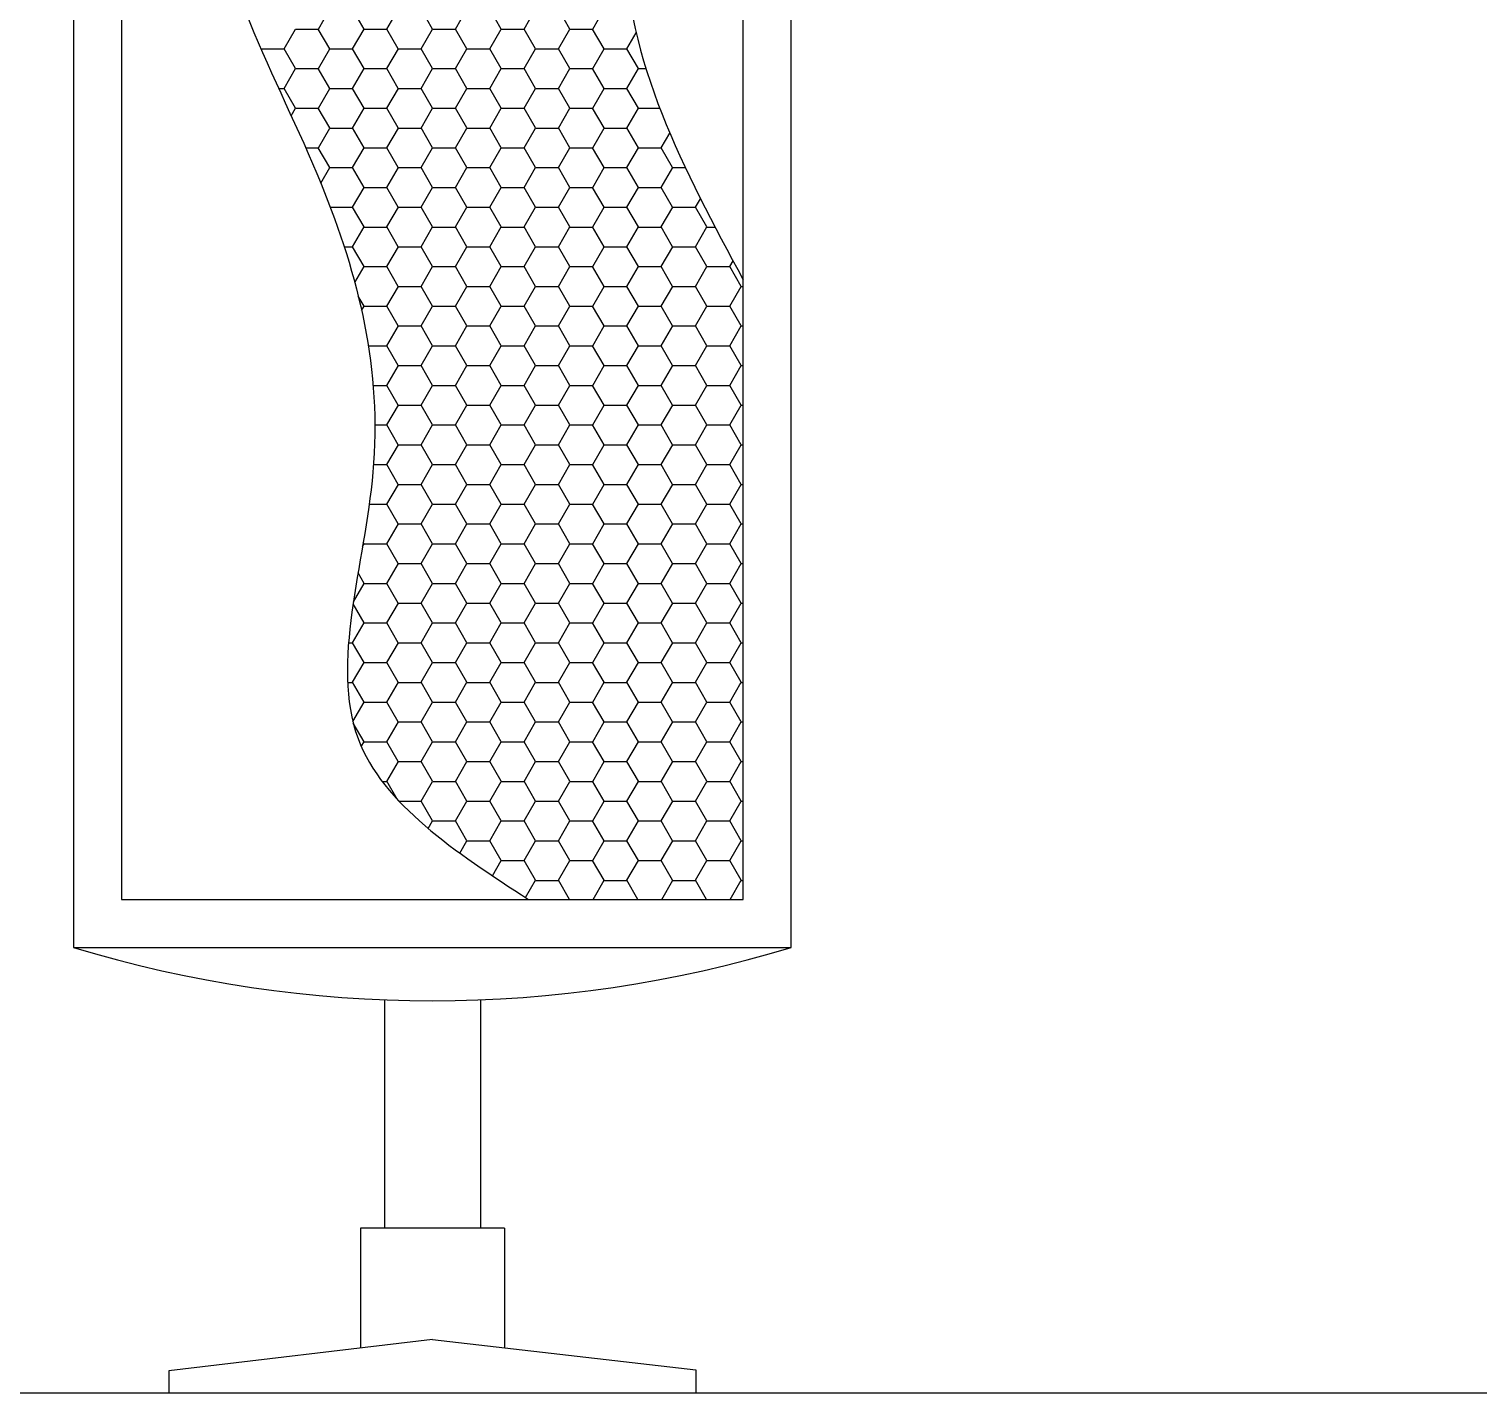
# Model space of a CAD drawing. Header units: millimetres. Extents: x 4513 to 24862, y 3359 to 11488.
# Drawn here: x 14054 to 14659, y 5880 to 6449 of the extents above; entities that cross this region are included whole.
import ezdxf

# ---------------------------------------------------------------- set-up
doc = ezdxf.new("R2010")
doc.units = ezdxf.units.MM
doc.layers.add('dwgmodels.com', color=169, linetype='Continuous')

msp = doc.modelspace()

# ---------------------------------------------------------------- linework, layer by layer
for p, q in [((14093, 7017.06), (14093, 6085.9)), ((14352.08, 6085.9), (14352.08, 7017.06)), ((14073, 6899.76), (14073, 6065.9)), ((14372.08, 6065.9), (14372.08, 6899.76)), ((14175.04, 6448.56), (14179.8, 6456.81)), ((14194.07, 6448.56), (14189.31, 6456.81)), ((14203.61, 6448.56), (14208.37, 6456.81)), ((14222.65, 6448.56), (14217.89, 6456.81)), ((14232.19, 6448.56), (14236.95, 6456.81)), ((14251.22, 6448.56), (14246.46, 6456.81)), ((14260.76, 6448.56), (14265.52, 6456.81)), ((14279.8, 6448.56), (14275.04, 6456.81)), ((14289.34, 6448.56), (14294.1, 6456.81)), ((14160.75, 6440.31), (14165.51, 6448.56)), ((14165.5, 6448.55), (14175.03, 6448.55)), ((14179.79, 6440.31), (14175.02, 6448.56)), ((14189.32, 6440.31), (14194.09, 6448.56)), ((14194.08, 6448.55), (14203.6, 6448.55)), ((14208.36, 6440.31), (14203.6, 6448.56)), ((14217.9, 6440.31), (14222.66, 6448.56)), ((14222.65, 6448.55), (14232.18, 6448.55)), ((14236.94, 6440.31), (14232.17, 6448.56)), ((14246.47, 6440.31), (14251.24, 6448.56)), ((14251.23, 6448.55), (14260.75, 6448.55)), ((14265.51, 6440.31), (14260.75, 6448.56)), ((14275.05, 6440.31), (14279.81, 6448.56)), ((14279.8, 6448.55), (14289.33, 6448.55)), ((14294.09, 6440.31), (14289.32, 6448.56)), ((14303.62, 6440.31), (14307.44, 6446.92)), ((14151.21, 6440.31), (14150.75, 6441.12)), ((14151.15, 6440.19), (14151.22, 6440.31)), ((14151.21, 6440.3), (14160.74, 6440.3)), ((14165.5, 6432.07), (14160.74, 6440.31)), ((14175.04, 6432.06), (14179.8, 6440.31)), ((14179.79, 6440.3), (14189.31, 6440.3)), ((14194.07, 6432.07), (14189.31, 6440.31)), ((14203.61, 6432.06), (14208.37, 6440.31)), ((14208.36, 6440.3), (14217.89, 6440.3)), ((14222.65, 6432.07), (14217.89, 6440.31)), ((14232.19, 6432.06), (14236.95, 6440.31)), ((14236.94, 6440.3), (14246.46, 6440.3)), ((14251.22, 6432.07), (14246.46, 6440.31)), ((14260.76, 6432.06), (14265.52, 6440.31)), ((14265.51, 6440.3), (14275.04, 6440.3)), ((14279.8, 6432.07), (14275.04, 6440.31)), ((14289.34, 6432.06), (14294.1, 6440.31)), ((14294.09, 6440.3), (14303.61, 6440.3)), ((14308.37, 6432.07), (14303.61, 6440.31)), ((14160.75, 6423.81), (14165.51, 6432.06)), ((14165.5, 6432.05), (14175.03, 6432.05)), ((14179.79, 6423.82), (14175.02, 6432.07)), ((14189.32, 6423.81), (14194.09, 6432.06)), ((14194.08, 6432.05), (14203.6, 6432.05)), ((14208.36, 6423.82), (14203.6, 6432.07)), ((14217.9, 6423.81), (14222.66, 6432.06)), ((14222.65, 6432.05), (14232.18, 6432.05)), ((14236.94, 6423.82), (14232.17, 6432.07)), ((14246.47, 6423.81), (14251.24, 6432.06)), ((14251.23, 6432.05), (14260.75, 6432.05)), ((14265.51, 6423.82), (14260.75, 6432.07)), ((14275.05, 6423.81), (14279.81, 6432.06)), ((14279.8, 6432.05), (14289.33, 6432.05)), ((14294.09, 6423.82), (14289.32, 6432.07)), ((14303.62, 6423.81), (14308.39, 6432.06)), ((14308.38, 6432.05), (14311.51, 6432.05)), ((14158.5, 6423.8), (14160.74, 6423.8)), ((14165.5, 6415.57), (14160.74, 6423.82)), ((14175.04, 6415.56), (14179.8, 6423.81)), ((14179.79, 6423.8), (14189.31, 6423.8)), ((14194.07, 6415.57), (14189.31, 6423.82)), ((14203.61, 6415.56), (14208.37, 6423.81)), ((14208.36, 6423.8), (14217.89, 6423.8)), ((14222.65, 6415.57), (14217.89, 6423.82)), ((14232.19, 6415.56), (14236.95, 6423.81)), ((14236.94, 6423.8), (14246.46, 6423.8)), ((14251.22, 6415.57), (14246.46, 6423.82)), ((14260.76, 6415.56), (14265.52, 6423.81)), ((14265.51, 6423.8), (14275.04, 6423.8)), ((14279.8, 6415.57), (14275.04, 6423.82)), ((14289.34, 6415.56), (14294.1, 6423.81)), ((14294.09, 6423.8), (14303.61, 6423.8)), ((14308.37, 6415.57), (14303.61, 6423.82)), ((14163.71, 6412.45), (14165.51, 6415.56)), ((14165.5, 6415.56), (14175.03, 6415.56)), ((14179.79, 6407.32), (14175.02, 6415.57)), ((14189.32, 6407.31), (14194.09, 6415.56)), ((14194.08, 6415.56), (14203.6, 6415.56)), ((14208.36, 6407.32), (14203.6, 6415.57)), ((14217.9, 6407.31), (14222.66, 6415.56)), ((14222.65, 6415.56), (14232.18, 6415.56)), ((14236.94, 6407.32), (14232.17, 6415.57)), ((14246.47, 6407.31), (14251.24, 6415.56)), ((14251.23, 6415.56), (14260.75, 6415.56)), ((14265.51, 6407.32), (14260.75, 6415.57)), ((14275.05, 6407.31), (14279.81, 6415.56)), ((14279.8, 6415.56), (14289.33, 6415.56)), ((14294.09, 6407.32), (14289.32, 6415.57)), ((14303.62, 6407.31), (14308.39, 6415.56)), ((14308.38, 6415.56), (14317.28, 6415.56)), ((14175.04, 6399.07), (14179.8, 6407.31)), ((14179.79, 6407.31), (14189.31, 6407.31)), ((14194.07, 6399.07), (14189.31, 6407.32)), ((14203.61, 6399.07), (14208.37, 6407.31)), ((14208.36, 6407.31), (14217.89, 6407.31)), ((14222.65, 6399.07), (14217.89, 6407.32)), ((14232.19, 6399.07), (14236.95, 6407.31)), ((14236.94, 6407.31), (14246.46, 6407.31)), ((14251.22, 6399.07), (14246.46, 6407.32)), ((14260.76, 6399.07), (14265.52, 6407.31)), ((14265.51, 6407.31), (14275.04, 6407.31)), ((14279.8, 6399.07), (14275.04, 6407.32)), ((14289.34, 6399.07), (14294.1, 6407.31)), ((14294.09, 6407.31), (14303.61, 6407.31)), ((14308.37, 6399.07), (14303.61, 6407.32)), ((14317.91, 6399.07), (14321.47, 6405.22)), ((14169.77, 6399.06), (14175.03, 6399.06)), ((14179.79, 6390.82), (14175.02, 6399.07)), ((14189.32, 6390.82), (14194.09, 6399.07)), ((14194.08, 6399.06), (14203.6, 6399.06)), ((14208.36, 6390.82), (14203.6, 6399.07)), ((14217.9, 6390.82), (14222.66, 6399.07)), ((14222.65, 6399.06), (14232.18, 6399.06)), ((14236.94, 6390.82), (14232.17, 6399.07)), ((14246.47, 6390.82), (14251.24, 6399.07)), ((14251.23, 6399.06), (14260.75, 6399.06)), ((14265.51, 6390.82), (14260.75, 6399.07)), ((14275.05, 6390.82), (14279.81, 6399.07)), ((14279.8, 6399.06), (14289.33, 6399.06)), ((14294.09, 6390.82), (14289.32, 6399.07)), ((14303.62, 6390.82), (14308.39, 6399.07)), ((14308.38, 6399.06), (14317.9, 6399.06)), ((14322.66, 6390.82), (14317.9, 6399.07)), ((14176.07, 6384.36), (14179.8, 6390.82)), ((14179.79, 6390.81), (14189.31, 6390.81)), ((14194.07, 6382.57), (14189.31, 6390.82)), ((14203.61, 6382.57), (14208.37, 6390.82)), ((14208.36, 6390.81), (14217.89, 6390.81)), ((14222.65, 6382.57), (14217.89, 6390.82)), ((14232.19, 6382.57), (14236.95, 6390.82)), ((14236.94, 6390.81), (14246.46, 6390.81)), ((14251.22, 6382.57), (14246.46, 6390.82)), ((14260.76, 6382.57), (14265.52, 6390.82)), ((14265.51, 6390.81), (14275.04, 6390.81)), ((14279.8, 6382.57), (14275.04, 6390.82)), ((14289.34, 6382.57), (14294.1, 6390.82)), ((14294.09, 6390.81), (14303.61, 6390.81)), ((14308.37, 6382.57), (14303.61, 6390.82)), ((14317.91, 6382.57), (14322.67, 6390.82)), ((14322.66, 6390.81), (14327.94, 6390.81)), ((14189.32, 6374.32), (14194.09, 6382.57)), ((14194.08, 6382.56), (14203.6, 6382.56)), ((14208.36, 6374.32), (14203.6, 6382.57)), ((14217.9, 6374.32), (14222.66, 6382.57)), ((14222.65, 6382.56), (14232.18, 6382.56)), ((14236.94, 6374.32), (14232.17, 6382.57)), ((14246.47, 6374.32), (14251.24, 6382.57)), ((14251.23, 6382.56), (14260.75, 6382.56)), ((14265.51, 6374.32), (14260.75, 6382.57)), ((14275.05, 6374.32), (14279.81, 6382.57)), ((14279.8, 6382.56), (14289.33, 6382.56)), ((14294.09, 6374.32), (14289.32, 6382.57)), ((14303.62, 6374.32), (14308.39, 6382.57)), ((14308.38, 6382.56), (14317.9, 6382.56)), ((14322.66, 6374.32), (14317.9, 6382.57)), ((14180.04, 6374.31), (14189.31, 6374.31)), ((14194.07, 6366.07), (14189.31, 6374.32)), ((14203.61, 6366.07), (14208.37, 6374.32)), ((14208.36, 6374.31), (14217.89, 6374.31)), ((14222.65, 6366.07), (14217.89, 6374.32)), ((14232.19, 6366.07), (14236.95, 6374.32)), ((14236.94, 6374.31), (14246.46, 6374.31)), ((14251.22, 6366.07), (14246.46, 6374.32)), ((14260.76, 6366.07), (14265.52, 6374.32)), ((14265.51, 6374.31), (14275.04, 6374.31)), ((14279.8, 6366.07), (14275.04, 6374.32)), ((14289.34, 6366.07), (14294.1, 6374.32)), ((14294.09, 6374.31), (14303.61, 6374.31)), ((14308.37, 6366.07), (14303.61, 6374.32)), ((14317.91, 6366.07), (14322.67, 6374.32)), ((14322.66, 6374.31), (14332.19, 6374.31)), ((14336.95, 6366.07), (14332.19, 6374.32)), ((14332.2, 6374.32), (14334.25, 6377.87)), ((14189.32, 6357.82), (14194.09, 6366.07)), ((14194.08, 6366.06), (14203.6, 6366.06)), ((14208.36, 6357.83), (14203.6, 6366.07)), ((14217.9, 6357.82), (14222.66, 6366.07)), ((14222.65, 6366.06), (14232.18, 6366.06)), ((14236.94, 6357.83), (14232.17, 6366.07)), ((14246.47, 6357.82), (14251.24, 6366.07)), ((14251.23, 6366.06), (14260.75, 6366.06)), ((14265.51, 6357.83), (14260.75, 6366.07)), ((14275.05, 6357.82), (14279.81, 6366.07)), ((14279.8, 6366.06), (14289.33, 6366.06)), ((14294.09, 6357.83), (14289.32, 6366.07)), ((14303.62, 6357.82), (14308.39, 6366.07)), ((14308.38, 6366.06), (14317.9, 6366.06)), ((14322.66, 6357.83), (14317.9, 6366.07)), ((14332.2, 6357.82), (14336.96, 6366.07)), ((14336.95, 6366.06), (14340.32, 6366.06)), ((14185.84, 6357.81), (14189.31, 6357.81)), ((14194.07, 6349.58), (14189.31, 6357.83)), ((14203.61, 6349.57), (14208.37, 6357.82)), ((14208.36, 6357.81), (14217.89, 6357.81)), ((14222.65, 6349.58), (14217.89, 6357.83)), ((14232.19, 6349.57), (14236.95, 6357.82)), ((14236.94, 6357.81), (14246.46, 6357.81)), ((14251.22, 6349.58), (14246.46, 6357.83)), ((14260.76, 6349.57), (14265.52, 6357.82)), ((14265.51, 6357.81), (14275.04, 6357.81)), ((14279.8, 6349.58), (14275.04, 6357.83)), ((14289.34, 6349.57), (14294.1, 6357.82)), ((14294.09, 6357.81), (14303.61, 6357.81)), ((14308.37, 6349.58), (14303.61, 6357.83)), ((14317.91, 6349.57), (14322.67, 6357.82)), ((14322.66, 6357.81), (14332.19, 6357.81)), ((14336.95, 6349.58), (14332.19, 6357.83)), ((14190.24, 6342.91), (14194.09, 6349.57)), ((14194.08, 6349.56), (14203.6, 6349.56)), ((14208.36, 6341.33), (14203.6, 6349.58)), ((14217.9, 6341.32), (14222.66, 6349.57)), ((14222.65, 6349.56), (14232.18, 6349.56)), ((14236.94, 6341.33), (14232.17, 6349.58)), ((14246.47, 6341.32), (14251.24, 6349.57)), ((14251.23, 6349.56), (14260.75, 6349.56)), ((14265.51, 6341.33), (14260.75, 6349.58)), ((14275.05, 6341.32), (14279.81, 6349.57)), ((14279.8, 6349.56), (14289.33, 6349.56)), ((14294.09, 6341.33), (14289.32, 6349.58)), ((14303.62, 6341.32), (14308.39, 6349.57)), ((14308.38, 6349.56), (14317.9, 6349.56)), ((14322.66, 6341.33), (14317.9, 6349.58)), ((14332.2, 6341.32), (14336.96, 6349.57)), ((14336.95, 6349.56), (14346.48, 6349.56)), ((14351.24, 6341.33), (14346.47, 6349.58)), ((14346.49, 6349.57), (14347.84, 6351.91)), ((14194.07, 6333.08), (14191.7, 6337.19)), ((14203.61, 6333.07), (14208.37, 6341.32)), ((14208.36, 6341.32), (14217.89, 6341.32)), ((14222.65, 6333.08), (14217.89, 6341.33)), ((14232.19, 6333.07), (14236.95, 6341.32)), ((14236.94, 6341.32), (14246.46, 6341.32)), ((14251.22, 6333.08), (14246.46, 6341.33)), ((14260.76, 6333.07), (14265.52, 6341.32)), ((14265.51, 6341.32), (14275.04, 6341.32)), ((14279.8, 6333.08), (14275.04, 6341.33)), ((14289.34, 6333.07), (14294.1, 6341.32)), ((14294.09, 6341.32), (14303.61, 6341.32)), ((14308.37, 6333.08), (14303.61, 6341.33)), ((14317.91, 6333.07), (14322.67, 6341.32)), ((14322.66, 6341.32), (14332.19, 6341.32)), ((14336.95, 6333.08), (14332.19, 6341.33)), ((14346.49, 6333.07), (14351.25, 6341.32)), ((14351.24, 6341.32), (14352.08, 6341.32)), ((14193.07, 6331.31), (14194.09, 6333.07)), ((14194.08, 6333.07), (14203.6, 6333.07)), ((14208.36, 6324.83), (14203.6, 6333.08)), ((14217.9, 6324.83), (14222.66, 6333.07)), ((14222.65, 6333.07), (14232.18, 6333.07)), ((14236.94, 6324.83), (14232.17, 6333.08)), ((14246.47, 6324.83), (14251.24, 6333.07)), ((14251.23, 6333.07), (14260.75, 6333.07)), ((14265.51, 6324.83), (14260.75, 6333.08)), ((14275.05, 6324.83), (14279.81, 6333.07)), ((14279.8, 6333.07), (14289.33, 6333.07)), ((14294.09, 6324.83), (14289.32, 6333.08)), ((14303.62, 6324.83), (14308.39, 6333.07)), ((14308.38, 6333.07), (14317.9, 6333.07)), ((14322.66, 6324.83), (14317.9, 6333.08)), ((14332.2, 6324.83), (14336.96, 6333.07)), ((14336.95, 6333.07), (14346.48, 6333.07)), ((14351.24, 6324.83), (14346.47, 6333.08)), ((14203.61, 6316.58), (14208.37, 6324.83)), ((14208.36, 6324.82), (14217.89, 6324.82)), ((14222.65, 6316.58), (14217.89, 6324.83)), ((14232.19, 6316.58), (14236.95, 6324.83)), ((14236.94, 6324.82), (14246.46, 6324.82)), ((14251.22, 6316.58), (14246.46, 6324.83)), ((14260.76, 6316.58), (14265.52, 6324.83)), ((14265.51, 6324.82), (14275.04, 6324.82)), ((14279.8, 6316.58), (14275.04, 6324.83)), ((14289.34, 6316.58), (14294.1, 6324.83)), ((14294.09, 6324.82), (14303.61, 6324.82)), ((14308.37, 6316.58), (14303.61, 6324.83)), ((14317.91, 6316.58), (14322.67, 6324.83)), ((14322.66, 6324.82), (14332.19, 6324.82)), ((14336.95, 6316.58), (14332.19, 6324.83)), ((14346.49, 6316.58), (14351.25, 6324.83)), ((14351.24, 6324.82), (14352.08, 6324.82)), ((14195.85, 6316.57), (14203.6, 6316.57)), ((14208.36, 6308.33), (14203.6, 6316.58)), ((14217.9, 6308.33), (14222.66, 6316.58)), ((14222.65, 6316.57), (14232.18, 6316.57)), ((14236.94, 6308.33), (14232.17, 6316.58)), ((14246.47, 6308.33), (14251.24, 6316.58)), ((14251.23, 6316.57), (14260.75, 6316.57)), ((14265.51, 6308.33), (14260.75, 6316.58)), ((14275.05, 6308.33), (14279.81, 6316.58)), ((14279.8, 6316.57), (14289.33, 6316.57)), ((14294.09, 6308.33), (14289.32, 6316.58)), ((14303.62, 6308.33), (14308.39, 6316.58)), ((14308.38, 6316.57), (14317.9, 6316.57)), ((14322.66, 6308.33), (14317.9, 6316.58)), ((14332.2, 6308.33), (14336.96, 6316.58)), ((14336.95, 6316.57), (14346.48, 6316.57)), ((14351.24, 6308.33), (14346.47, 6316.58)), ((14203.61, 6300.08), (14208.37, 6308.33)), ((14208.36, 6308.32), (14217.89, 6308.32)), ((14222.65, 6300.08), (14217.89, 6308.33)), ((14232.19, 6300.08), (14236.95, 6308.33)), ((14236.94, 6308.32), (14246.46, 6308.32)), ((14251.22, 6300.08), (14246.46, 6308.33)), ((14260.76, 6300.08), (14265.52, 6308.33)), ((14265.51, 6308.32), (14275.04, 6308.32)), ((14279.8, 6300.08), (14275.04, 6308.33)), ((14289.34, 6300.08), (14294.1, 6308.33)), ((14294.09, 6308.32), (14303.61, 6308.32)), ((14308.37, 6300.08), (14303.61, 6308.33)), ((14317.91, 6300.08), (14322.67, 6308.33)), ((14322.66, 6308.32), (14332.19, 6308.32)), ((14336.95, 6300.08), (14332.19, 6308.33)), ((14346.49, 6300.08), (14351.25, 6308.33)), ((14351.24, 6308.32), (14352.08, 6308.32)), ((14197.83, 6300.07), (14203.6, 6300.07)), ((14208.36, 6291.83), (14203.6, 6300.08)), ((14217.9, 6291.83), (14222.66, 6300.08)), ((14222.65, 6300.07), (14232.18, 6300.07)), ((14236.94, 6291.83), (14232.17, 6300.08)), ((14246.47, 6291.83), (14251.24, 6300.08)), ((14251.23, 6300.07), (14260.75, 6300.07)), ((14265.51, 6291.83), (14260.75, 6300.08)), ((14275.05, 6291.83), (14279.81, 6300.08)), ((14279.8, 6300.07), (14289.33, 6300.07)), ((14294.09, 6291.83), (14289.32, 6300.08)), ((14303.62, 6291.83), (14308.39, 6300.08)), ((14308.38, 6300.07), (14317.9, 6300.07)), ((14322.66, 6291.83), (14317.9, 6300.08)), ((14332.2, 6291.83), (14336.96, 6300.08)), ((14336.95, 6300.07), (14346.48, 6300.07)), ((14351.24, 6291.83), (14346.47, 6300.08)), ((14203.61, 6283.58), (14208.37, 6291.83)), ((14208.36, 6291.82), (14217.89, 6291.82)), ((14222.65, 6283.59), (14217.89, 6291.83)), ((14232.19, 6283.58), (14236.95, 6291.83)), ((14236.94, 6291.82), (14246.46, 6291.82)), ((14251.22, 6283.59), (14246.46, 6291.83)), ((14260.76, 6283.58), (14265.52, 6291.83)), ((14265.51, 6291.82), (14275.04, 6291.82)), ((14279.8, 6283.59), (14275.04, 6291.83)), ((14289.34, 6283.58), (14294.1, 6291.83)), ((14294.09, 6291.82), (14303.61, 6291.82)), ((14308.37, 6283.59), (14303.61, 6291.83)), ((14317.91, 6283.58), (14322.67, 6291.83)), ((14322.66, 6291.82), (14332.19, 6291.82)), ((14336.95, 6283.59), (14332.19, 6291.83)), ((14346.49, 6283.58), (14351.25, 6291.83)), ((14351.24, 6291.82), (14352.08, 6291.82)), ((14198.57, 6283.57), (14203.6, 6283.57)), ((14208.36, 6275.34), (14203.6, 6283.59)), ((14217.9, 6275.33), (14222.66, 6283.58)), ((14222.65, 6283.57), (14232.18, 6283.57)), ((14236.94, 6275.34), (14232.17, 6283.59)), ((14246.47, 6275.33), (14251.24, 6283.58)), ((14251.23, 6283.57), (14260.75, 6283.57)), ((14265.51, 6275.34), (14260.75, 6283.59)), ((14275.05, 6275.33), (14279.81, 6283.58)), ((14279.8, 6283.57), (14289.33, 6283.57)), ((14294.09, 6275.34), (14289.32, 6283.59)), ((14303.62, 6275.33), (14308.39, 6283.58)), ((14308.38, 6283.57), (14317.9, 6283.57)), ((14322.66, 6275.34), (14317.9, 6283.59)), ((14332.2, 6275.33), (14336.96, 6283.58)), ((14336.95, 6283.57), (14346.48, 6283.57)), ((14351.24, 6275.34), (14346.47, 6283.59)), ((14203.61, 6267.08), (14208.37, 6275.33)), ((14208.36, 6275.32), (14217.89, 6275.32)), ((14222.65, 6267.09), (14217.89, 6275.34)), ((14232.19, 6267.08), (14236.95, 6275.33)), ((14236.94, 6275.32), (14246.46, 6275.32)), ((14251.22, 6267.09), (14246.46, 6275.34)), ((14260.76, 6267.08), (14265.52, 6275.33)), ((14265.51, 6275.32), (14275.04, 6275.32)), ((14279.8, 6267.09), (14275.04, 6275.34)), ((14289.34, 6267.08), (14294.1, 6275.33)), ((14294.09, 6275.32), (14303.61, 6275.32)), ((14308.37, 6267.09), (14303.61, 6275.34)), ((14317.91, 6267.08), (14322.67, 6275.33)), ((14322.66, 6275.32), (14332.19, 6275.32)), ((14336.95, 6267.09), (14332.19, 6275.34)), ((14346.49, 6267.08), (14351.25, 6275.33)), ((14351.24, 6275.32), (14352.08, 6275.32)), ((14198.02, 6267.08), (14203.6, 6267.08)), ((14208.36, 6258.84), (14203.6, 6267.09)), ((14217.9, 6258.83), (14222.66, 6267.08)), ((14222.65, 6267.08), (14232.18, 6267.08)), ((14236.94, 6258.84), (14232.17, 6267.09)), ((14246.47, 6258.83), (14251.24, 6267.08)), ((14251.23, 6267.08), (14260.75, 6267.08)), ((14265.51, 6258.84), (14260.75, 6267.09)), ((14275.05, 6258.83), (14279.81, 6267.08)), ((14279.8, 6267.08), (14289.33, 6267.08)), ((14294.09, 6258.84), (14289.32, 6267.09)), ((14303.62, 6258.83), (14308.39, 6267.08)), ((14308.38, 6267.08), (14317.9, 6267.08)), ((14322.66, 6258.84), (14317.9, 6267.09)), ((14332.2, 6258.83), (14336.96, 6267.08)), ((14336.95, 6267.08), (14346.48, 6267.08)), ((14351.24, 6258.84), (14346.47, 6267.09)), ((14203.61, 6250.59), (14208.37, 6258.83)), ((14208.36, 6258.83), (14217.89, 6258.83)), ((14222.65, 6250.59), (14217.89, 6258.84)), ((14232.19, 6250.59), (14236.95, 6258.83)), ((14236.94, 6258.83), (14246.46, 6258.83)), ((14251.22, 6250.59), (14246.46, 6258.84)), ((14260.76, 6250.59), (14265.52, 6258.83)), ((14265.51, 6258.83), (14275.04, 6258.83)), ((14279.8, 6250.59), (14275.04, 6258.84)), ((14289.34, 6250.59), (14294.1, 6258.83)), ((14294.09, 6258.83), (14303.61, 6258.83)), ((14308.37, 6250.59), (14303.61, 6258.84)), ((14317.91, 6250.59), (14322.67, 6258.83)), ((14322.66, 6258.83), (14332.19, 6258.83)), ((14336.95, 6250.59), (14332.19, 6258.84)), ((14346.49, 6250.59), (14351.25, 6258.83)), ((14351.24, 6258.83), (14352.08, 6258.83)), ((14196.23, 6250.58), (14203.6, 6250.58)), ((14208.36, 6242.34), (14203.6, 6250.59)), ((14217.9, 6242.34), (14222.66, 6250.59)), ((14222.65, 6250.58), (14232.18, 6250.58)), ((14236.94, 6242.34), (14232.17, 6250.59)), ((14246.47, 6242.34), (14251.24, 6250.59)), ((14251.23, 6250.58), (14260.75, 6250.58)), ((14265.51, 6242.34), (14260.75, 6250.59)), ((14275.05, 6242.34), (14279.81, 6250.59)), ((14279.8, 6250.58), (14289.33, 6250.58)), ((14294.09, 6242.34), (14289.32, 6250.59)), ((14303.62, 6242.34), (14308.39, 6250.59)), ((14308.38, 6250.58), (14317.9, 6250.58)), ((14322.66, 6242.34), (14317.9, 6250.59)), ((14332.2, 6242.34), (14336.96, 6250.59)), ((14336.95, 6250.58), (14346.48, 6250.58)), ((14351.24, 6242.34), (14346.47, 6250.59)), ((14203.61, 6234.09), (14208.37, 6242.34)), ((14208.36, 6242.33), (14217.89, 6242.33)), ((14222.65, 6234.09), (14217.89, 6242.34)), ((14232.19, 6234.09), (14236.95, 6242.34)), ((14236.94, 6242.33), (14246.46, 6242.33)), ((14251.22, 6234.09), (14246.46, 6242.34)), ((14260.76, 6234.09), (14265.52, 6242.34)), ((14265.51, 6242.33), (14275.04, 6242.33)), ((14279.8, 6234.09), (14275.04, 6242.34)), ((14289.34, 6234.09), (14294.1, 6242.34)), ((14294.09, 6242.33), (14303.61, 6242.33)), ((14308.37, 6234.09), (14303.61, 6242.34)), ((14317.91, 6234.09), (14322.67, 6242.34)), ((14322.66, 6242.33), (14332.19, 6242.33)), ((14336.95, 6234.09), (14332.19, 6242.34)), ((14346.49, 6234.09), (14351.25, 6242.34)), ((14351.24, 6242.33), (14352.08, 6242.33)), ((14194.07, 6234.09), (14193.74, 6234.68)), ((14193.45, 6232.98), (14194.09, 6234.09)), ((14194.08, 6234.08), (14203.6, 6234.08)), ((14208.36, 6225.84), (14203.6, 6234.09)), ((14217.9, 6225.84), (14222.66, 6234.09)), ((14222.65, 6234.08), (14232.18, 6234.08)), ((14236.94, 6225.84), (14232.17, 6234.09)), ((14246.47, 6225.84), (14251.24, 6234.09)), ((14251.23, 6234.08), (14260.75, 6234.08)), ((14265.51, 6225.84), (14260.75, 6234.09)), ((14275.05, 6225.84), (14279.81, 6234.09)), ((14279.8, 6234.08), (14289.33, 6234.08)), ((14294.09, 6225.84), (14289.32, 6234.09)), ((14303.62, 6225.84), (14308.39, 6234.09)), ((14308.38, 6234.08), (14317.9, 6234.08)), ((14322.66, 6225.84), (14317.9, 6234.09)), ((14332.2, 6225.84), (14336.96, 6234.09)), ((14336.95, 6234.08), (14346.48, 6234.08)), ((14351.24, 6225.84), (14346.47, 6234.09)), ((14203.61, 6217.59), (14208.37, 6225.84)), ((14208.36, 6225.83), (14217.89, 6225.83)), ((14222.65, 6217.59), (14217.89, 6225.84)), ((14232.19, 6217.59), (14236.95, 6225.84)), ((14236.94, 6225.83), (14246.46, 6225.83)), ((14251.22, 6217.59), (14246.46, 6225.84)), ((14260.76, 6217.59), (14265.52, 6225.84)), ((14265.51, 6225.83), (14275.04, 6225.83)), ((14279.8, 6217.59), (14275.04, 6225.84)), ((14289.34, 6217.59), (14294.1, 6225.84)), ((14294.09, 6225.83), (14303.61, 6225.83)), ((14308.37, 6217.59), (14303.61, 6225.84)), ((14317.91, 6217.59), (14322.67, 6225.84)), ((14322.66, 6225.83), (14332.19, 6225.83)), ((14336.95, 6217.59), (14332.19, 6225.84)), ((14346.49, 6217.59), (14351.25, 6225.84)), ((14351.24, 6225.83), (14352.08, 6225.83)), ((14189.64, 6209.89), (14194.09, 6217.59)), ((14194.07, 6217.59), (14191.57, 6221.94)), ((14194.08, 6217.58), (14203.6, 6217.58)), ((14208.36, 6209.35), (14203.6, 6217.59)), ((14217.9, 6209.34), (14222.66, 6217.59)), ((14222.65, 6217.58), (14232.18, 6217.58)), ((14236.94, 6209.35), (14232.17, 6217.59)), ((14246.47, 6209.34), (14251.24, 6217.59)), ((14251.23, 6217.58), (14260.75, 6217.58)), ((14265.51, 6209.35), (14260.75, 6217.59)), ((14275.05, 6209.34), (14279.81, 6217.59)), ((14279.8, 6217.58), (14289.33, 6217.58)), ((14294.09, 6209.35), (14289.32, 6217.59)), ((14303.62, 6209.34), (14308.39, 6217.59)), ((14308.38, 6217.58), (14317.9, 6217.58)), ((14322.66, 6209.35), (14317.9, 6217.59)), ((14332.2, 6209.34), (14336.96, 6217.59)), ((14336.95, 6217.58), (14346.48, 6217.58)), ((14351.24, 6209.35), (14346.47, 6217.59)), ((14194.07, 6201.1), (14189.51, 6209)), ((14203.61, 6201.09), (14208.37, 6209.34)), ((14208.36, 6209.33), (14217.89, 6209.33)), ((14222.65, 6201.1), (14217.89, 6209.35)), ((14232.19, 6201.09), (14236.95, 6209.34)), ((14236.94, 6209.33), (14246.46, 6209.33)), ((14251.22, 6201.1), (14246.46, 6209.35)), ((14260.76, 6201.09), (14265.52, 6209.34)), ((14265.51, 6209.33), (14275.04, 6209.33)), ((14279.8, 6201.1), (14275.04, 6209.35)), ((14289.34, 6201.09), (14294.1, 6209.34)), ((14294.09, 6209.33), (14303.61, 6209.33)), ((14308.37, 6201.1), (14303.61, 6209.35)), ((14317.91, 6201.09), (14322.67, 6209.34)), ((14322.66, 6209.33), (14332.19, 6209.33)), ((14336.95, 6201.1), (14332.19, 6209.35)), ((14346.49, 6201.09), (14351.25, 6209.34)), ((14351.24, 6209.33), (14352.08, 6209.33)), ((14189.32, 6192.84), (14194.09, 6201.09)), ((14194.08, 6201.08), (14203.6, 6201.08)), ((14208.36, 6192.85), (14203.6, 6201.1)), ((14217.9, 6192.84), (14222.66, 6201.09)), ((14222.65, 6201.08), (14232.18, 6201.08)), ((14236.94, 6192.85), (14232.17, 6201.1)), ((14246.47, 6192.84), (14251.24, 6201.09)), ((14251.23, 6201.08), (14260.75, 6201.08)), ((14265.51, 6192.85), (14260.75, 6201.1)), ((14275.05, 6192.84), (14279.81, 6201.09)), ((14279.8, 6201.08), (14289.33, 6201.08)), ((14294.09, 6192.85), (14289.32, 6201.1)), ((14303.62, 6192.84), (14308.39, 6201.09)), ((14308.38, 6201.08), (14317.9, 6201.08)), ((14322.66, 6192.85), (14317.9, 6201.1)), ((14332.2, 6192.84), (14336.96, 6201.09)), ((14336.95, 6201.08), (14346.48, 6201.08)), ((14351.24, 6192.85), (14346.47, 6201.1)), ((14187.63, 6192.84), (14189.31, 6192.84)), ((14194.07, 6184.6), (14189.31, 6192.85)), ((14203.61, 6184.59), (14208.37, 6192.84)), ((14208.36, 6192.84), (14217.89, 6192.84)), ((14222.65, 6184.6), (14217.89, 6192.85)), ((14232.19, 6184.59), (14236.95, 6192.84)), ((14236.94, 6192.84), (14246.46, 6192.84)), ((14251.22, 6184.6), (14246.46, 6192.85)), ((14260.76, 6184.59), (14265.52, 6192.84)), ((14265.51, 6192.84), (14275.04, 6192.84)), ((14279.8, 6184.6), (14275.04, 6192.85)), ((14289.34, 6184.59), (14294.1, 6192.84)), ((14294.09, 6192.84), (14303.61, 6192.84)), ((14308.37, 6184.6), (14303.61, 6192.85)), ((14317.91, 6184.59), (14322.67, 6192.84)), ((14322.66, 6192.84), (14332.19, 6192.84)), ((14336.95, 6184.6), (14332.19, 6192.85)), ((14346.49, 6184.59), (14351.25, 6192.84)), ((14351.24, 6192.84), (14352.08, 6192.84)), ((14189.32, 6176.35), (14194.09, 6184.59)), ((14194.08, 6184.59), (14203.6, 6184.59)), ((14208.36, 6176.35), (14203.6, 6184.6)), ((14217.9, 6176.35), (14222.66, 6184.59)), ((14222.65, 6184.59), (14232.18, 6184.59)), ((14236.94, 6176.35), (14232.17, 6184.6)), ((14246.47, 6176.35), (14251.24, 6184.59)), ((14251.23, 6184.59), (14260.75, 6184.59)), ((14265.51, 6176.35), (14260.75, 6184.6)), ((14275.05, 6176.35), (14279.81, 6184.59)), ((14279.8, 6184.59), (14289.33, 6184.59)), ((14294.09, 6176.35), (14289.32, 6184.6)), ((14303.62, 6176.35), (14308.39, 6184.59)), ((14308.38, 6184.59), (14317.9, 6184.59)), ((14322.66, 6176.35), (14317.9, 6184.6)), ((14332.2, 6176.35), (14336.96, 6184.59)), ((14336.95, 6184.59), (14346.48, 6184.59)), ((14351.24, 6176.35), (14346.47, 6184.6)), ((14187.22, 6176.34), (14189.31, 6176.34)), ((14194.07, 6168.1), (14189.31, 6176.35)), ((14203.61, 6168.1), (14208.37, 6176.35)), ((14208.36, 6176.34), (14217.89, 6176.34)), ((14222.65, 6168.1), (14217.89, 6176.35)), ((14232.19, 6168.1), (14236.95, 6176.35)), ((14236.94, 6176.34), (14246.46, 6176.34)), ((14251.22, 6168.1), (14246.46, 6176.35)), ((14260.76, 6168.1), (14265.52, 6176.35)), ((14265.51, 6176.34), (14275.04, 6176.34)), ((14279.8, 6168.1), (14275.04, 6176.35)), ((14289.34, 6168.1), (14294.1, 6176.35)), ((14294.09, 6176.34), (14303.61, 6176.34)), ((14308.37, 6168.1), (14303.61, 6176.35)), ((14317.91, 6168.1), (14322.67, 6176.35)), ((14322.66, 6176.34), (14332.19, 6176.34)), ((14336.95, 6168.1), (14332.19, 6176.35)), ((14346.49, 6168.1), (14351.25, 6176.35)), ((14351.24, 6176.34), (14352.08, 6176.34)), ((14189.42, 6160.02), (14194.09, 6168.1)), ((14194.08, 6168.09), (14203.6, 6168.09)), ((14208.36, 6159.85), (14203.6, 6168.1)), ((14217.9, 6159.85), (14222.66, 6168.1)), ((14222.65, 6168.09), (14232.18, 6168.09)), ((14236.94, 6159.85), (14232.17, 6168.1)), ((14246.47, 6159.85), (14251.24, 6168.1)), ((14251.23, 6168.09), (14260.75, 6168.09)), ((14265.51, 6159.85), (14260.75, 6168.1)), ((14275.05, 6159.85), (14279.81, 6168.1)), ((14279.8, 6168.09), (14289.33, 6168.09)), ((14294.09, 6159.85), (14289.32, 6168.1)), ((14303.62, 6159.85), (14308.39, 6168.1)), ((14308.38, 6168.09), (14317.9, 6168.09)), ((14322.66, 6159.85), (14317.9, 6168.1)), ((14332.2, 6159.85), (14336.96, 6168.1)), ((14336.95, 6168.09), (14346.48, 6168.09)), ((14351.24, 6159.85), (14346.47, 6168.1)), ((14194.07, 6151.6), (14189.58, 6159.39)), ((14203.61, 6151.6), (14208.37, 6159.85)), ((14208.36, 6159.84), (14217.89, 6159.84)), ((14222.65, 6151.6), (14217.89, 6159.85)), ((14232.19, 6151.6), (14236.95, 6159.85)), ((14236.94, 6159.84), (14246.46, 6159.84)), ((14251.22, 6151.6), (14246.46, 6159.85)), ((14260.76, 6151.6), (14265.52, 6159.85)), ((14265.51, 6159.84), (14275.04, 6159.84)), ((14279.8, 6151.6), (14275.04, 6159.85)), ((14289.34, 6151.6), (14294.1, 6159.85)), ((14294.09, 6159.84), (14303.61, 6159.84)), ((14308.37, 6151.6), (14303.61, 6159.85)), ((14317.91, 6151.6), (14322.67, 6159.85)), ((14322.66, 6159.84), (14332.19, 6159.84)), ((14336.95, 6151.6), (14332.19, 6159.85)), ((14346.49, 6151.6), (14351.25, 6159.85)), ((14351.24, 6159.84), (14352.08, 6159.84)), ((14192.94, 6149.62), (14194.09, 6151.6)), ((14194.08, 6151.59), (14203.6, 6151.59)), ((14208.36, 6143.35), (14203.6, 6151.6)), ((14217.9, 6143.35), (14222.66, 6151.6)), ((14222.65, 6151.59), (14232.18, 6151.59)), ((14236.94, 6143.35), (14232.17, 6151.6)), ((14246.47, 6143.35), (14251.24, 6151.6)), ((14251.23, 6151.59), (14260.75, 6151.59)), ((14265.51, 6143.35), (14260.75, 6151.6)), ((14275.05, 6143.35), (14279.81, 6151.6)), ((14279.8, 6151.59), (14289.33, 6151.59)), ((14294.09, 6143.35), (14289.32, 6151.6)), ((14303.62, 6143.35), (14308.39, 6151.6)), ((14308.38, 6151.59), (14317.9, 6151.59)), ((14322.66, 6143.35), (14317.9, 6151.6)), ((14332.2, 6143.35), (14336.96, 6151.6)), ((14336.95, 6151.59), (14346.48, 6151.59)), ((14351.24, 6143.35), (14346.47, 6151.6)), ((14203.61, 6135.1), (14208.37, 6143.35)), ((14208.36, 6143.34), (14217.89, 6143.34)), ((14222.65, 6135.11), (14217.89, 6143.35)), ((14232.19, 6135.1), (14236.95, 6143.35)), ((14236.94, 6143.34), (14246.46, 6143.34)), ((14251.22, 6135.11), (14246.46, 6143.35)), ((14260.76, 6135.1), (14265.52, 6143.35)), ((14265.51, 6143.34), (14275.04, 6143.34)), ((14279.8, 6135.11), (14275.04, 6143.35)), ((14289.34, 6135.1), (14294.1, 6143.35)), ((14294.09, 6143.34), (14303.61, 6143.34)), ((14308.37, 6135.11), (14303.61, 6143.35)), ((14317.91, 6135.1), (14322.67, 6143.35)), ((14322.66, 6143.34), (14332.19, 6143.34)), ((14336.95, 6135.11), (14332.19, 6143.35)), ((14346.49, 6135.1), (14351.25, 6143.35)), ((14351.24, 6143.34), (14352.08, 6143.34)), ((14201.62, 6135.09), (14203.6, 6135.09)), ((14207.93, 6127.61), (14203.6, 6135.11)), ((14217.9, 6126.85), (14222.66, 6135.1)), ((14222.65, 6135.09), (14232.18, 6135.09)), ((14236.94, 6126.86), (14232.17, 6135.11)), ((14246.47, 6126.85), (14251.24, 6135.1)), ((14251.23, 6135.09), (14260.75, 6135.09)), ((14265.51, 6126.86), (14260.75, 6135.11)), ((14275.05, 6126.85), (14279.81, 6135.1)), ((14279.8, 6135.09), (14289.33, 6135.09)), ((14294.09, 6126.86), (14289.32, 6135.11)), ((14303.62, 6126.85), (14308.39, 6135.1)), ((14308.38, 6135.09), (14317.9, 6135.09)), ((14322.66, 6126.86), (14317.9, 6135.11)), ((14332.2, 6126.85), (14336.96, 6135.1)), ((14336.95, 6135.09), (14346.48, 6135.09)), ((14351.24, 6126.86), (14346.47, 6135.11)), ((14208.64, 6126.84), (14217.89, 6126.84)), ((14222.65, 6118.61), (14217.89, 6126.86)), ((14232.19, 6118.6), (14236.95, 6126.85)), ((14236.94, 6126.84), (14246.46, 6126.84)), ((14251.22, 6118.61), (14246.46, 6126.86)), ((14260.76, 6118.6), (14265.52, 6126.85)), ((14265.51, 6126.84), (14275.04, 6126.84)), ((14279.8, 6118.61), (14275.04, 6126.86)), ((14289.34, 6118.6), (14294.1, 6126.85)), ((14294.09, 6126.84), (14303.61, 6126.84)), ((14308.37, 6118.61), (14303.61, 6126.86)), ((14317.91, 6118.6), (14322.67, 6126.85)), ((14322.66, 6126.84), (14332.19, 6126.84)), ((14336.95, 6118.61), (14332.19, 6126.86)), ((14346.49, 6118.6), (14351.25, 6126.85)), ((14351.24, 6126.84), (14352.08, 6126.84)), ((14220.83, 6115.44), (14222.66, 6118.6)), ((14222.65, 6118.6), (14232.18, 6118.6)), ((14236.94, 6110.36), (14232.17, 6118.61)), ((14246.47, 6110.35), (14251.24, 6118.6)), ((14251.23, 6118.6), (14260.75, 6118.6)), ((14265.51, 6110.36), (14260.75, 6118.61)), ((14275.05, 6110.35), (14279.81, 6118.6)), ((14279.8, 6118.6), (14289.33, 6118.6)), ((14294.09, 6110.36), (14289.32, 6118.61)), ((14303.62, 6110.35), (14308.39, 6118.6)), ((14308.38, 6118.6), (14317.9, 6118.6)), ((14322.66, 6110.36), (14317.9, 6118.61)), ((14332.2, 6110.35), (14336.96, 6118.6)), ((14336.95, 6118.6), (14346.48, 6118.6)), ((14351.24, 6110.36), (14346.47, 6118.61)), ((14233.98, 6105.21), (14236.95, 6110.35)), ((14236.94, 6110.35), (14246.46, 6110.35)), ((14251.22, 6102.11), (14246.46, 6110.36)), ((14260.76, 6102.11), (14265.52, 6110.35)), ((14265.51, 6110.35), (14275.04, 6110.35)), ((14279.8, 6102.11), (14275.04, 6110.36)), ((14289.34, 6102.11), (14294.1, 6110.35)), ((14294.09, 6110.35), (14303.61, 6110.35)), ((14308.37, 6102.11), (14303.61, 6110.36)), ((14317.91, 6102.11), (14322.67, 6110.35)), ((14322.66, 6110.35), (14332.19, 6110.35)), ((14336.95, 6102.11), (14332.19, 6110.36)), ((14346.49, 6102.11), (14351.25, 6110.35)), ((14351.24, 6110.35), (14352.08, 6110.35)), ((14247.57, 6095.76), (14251.24, 6102.11)), ((14251.23, 6102.1), (14260.75, 6102.1)), ((14265.51, 6093.86), (14260.75, 6102.11)), ((14275.05, 6093.86), (14279.81, 6102.11)), ((14279.8, 6102.1), (14289.33, 6102.1)), ((14294.09, 6093.86), (14289.32, 6102.11)), ((14303.62, 6093.86), (14308.39, 6102.11)), ((14308.38, 6102.1), (14317.9, 6102.1)), ((14322.66, 6093.86), (14317.9, 6102.11)), ((14332.2, 6093.86), (14336.96, 6102.11)), ((14336.95, 6102.1), (14346.48, 6102.1)), ((14351.24, 6093.86), (14346.47, 6102.11)), ((14261.37, 6086.67), (14265.52, 6093.86)), ((14265.51, 6093.85), (14275.04, 6093.85)), ((14279.63, 6085.9), (14275.04, 6093.86)), ((14289.51, 6085.9), (14294.1, 6093.86)), ((14294.09, 6093.85), (14303.61, 6093.85)), ((14308.21, 6085.9), (14303.61, 6093.86)), ((14318.08, 6085.9), (14322.67, 6093.86)), ((14322.66, 6093.85), (14332.19, 6093.85)), ((14336.78, 6085.9), (14332.19, 6093.86)), ((14346.66, 6085.9), (14351.25, 6093.86)), ((14351.24, 6093.85), (14352.08, 6093.85)), ((14093, 6085.9), (14352.08, 6085.9)), ((14073, 6065.9), (14372.08, 6065.9)), ((14202.54, 6044.09), (14202.54, 5948.92)), ((14242.54, 6044.09), (14242.54, 5948.92)), ((14192.54, 5948.92), (14192.54, 5898.97)), ((14252.54, 5948.92), (14192.54, 5948.92)), ((14252.54, 5948.92), (14252.54, 5899.11)), ((14222.54, 5902.56), (14112.72, 5889.43)), ((14222.54, 5902.56), (14332.37, 5889.92)), ((14112.72, 5889.43), (14112.72, 5880.25)), ((14332.37, 5889.92), (14332.37, 5880.25))]:
    msp.add_line(p, q)
msp.add_arc((14222.54, 6558.33), 514.63, 253.10762, 286.89238)
for points in [[(14197.77, 7017.06), (14250.2, 6917.37), (14231.7, 6766.33), (14311.89, 6655.36), (14302.64, 6485.82), (14352.08, 6344.03)], [(14093, 6772.49), (14148.42, 6652.27), (14129.91, 6519.73), (14176.18, 6384.1), (14197.77, 6263.88), (14191.6, 6152.91), (14262.54, 6085.9)]]:
    msp.add_spline(points, degree=3)
at = {"layer": 'dwgmodels.com'}
msp.add_line((4512.96, 5880.25), (24839.16, 5880.25), dxfattribs=at)

doc.saveas('drawing.dxf')
